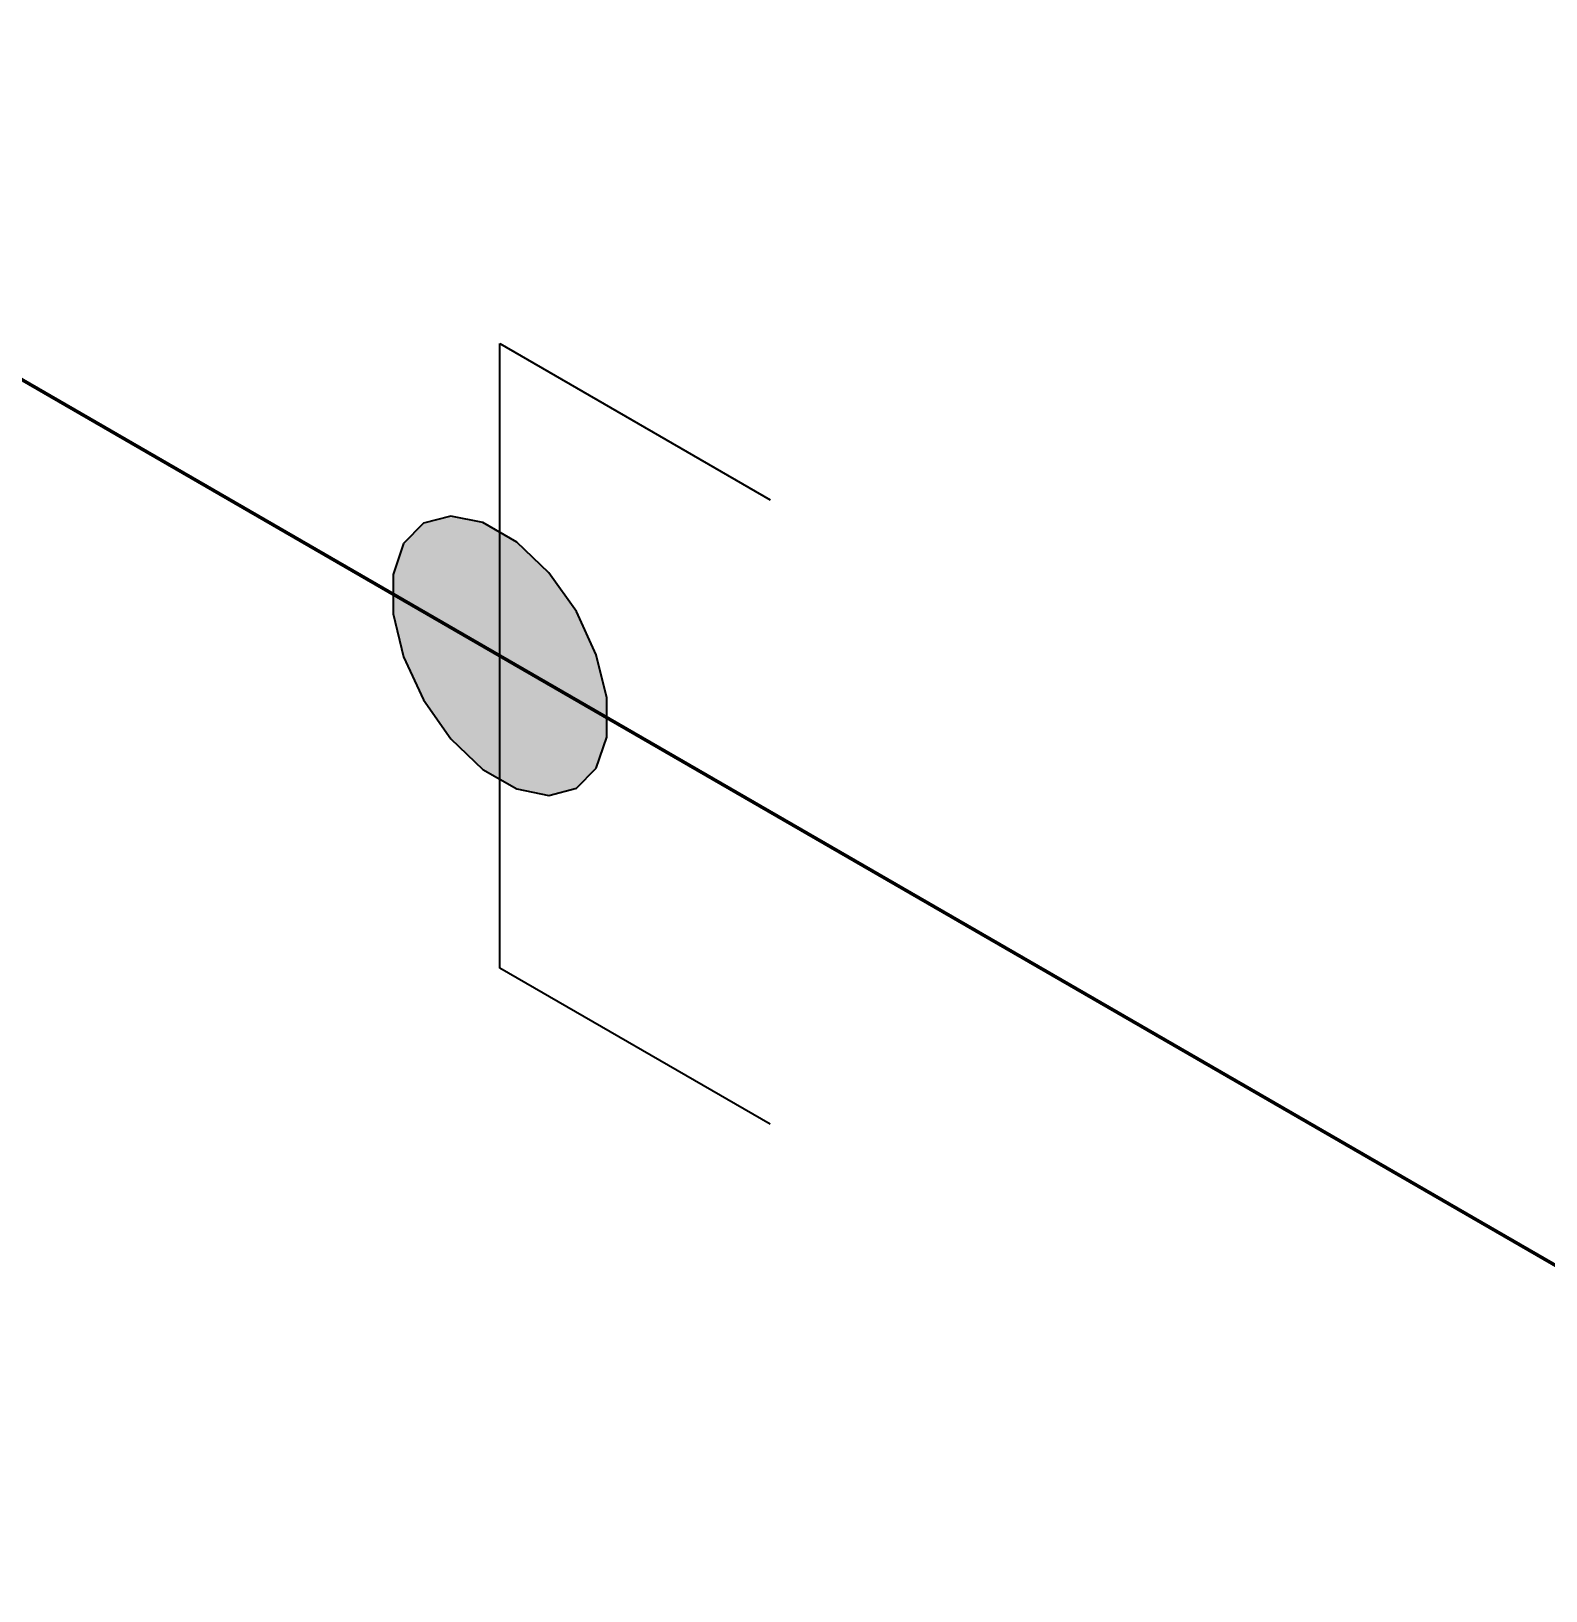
# Model space of a CAD drawing. Header units: millimetres. Extents: x 0 to 594, y 0 to 420.
# Drawn here: x 265.97 to 273.39, y 227.91 to 235.56 of the extents above; entities that cross this region are included whole.
import ezdxf

# ---------------------------------------------------------------- set-up
doc = ezdxf.new("R2010")
doc.units = ezdxf.units.MM
doc.header["$LTSCALE"] = 0.25
doc.layers.add('용접', color=1, linetype='Continuous')
doc.layers.add('치수', color=1, linetype='Continuous')
doc.layers.add('파이프 작은 보어', color=30, linetype='Continuous', lineweight=50)
doc.styles.add('AdskIsoMetric', font='arial.ttf', dxfattribs={"width": 0.8, "height": 2.5})
doc.styles.add('AdskIsoMetric-30', font='arial.ttf', dxfattribs={"width": 0.8, "height": 2.5})
doc.dimstyles.new('AdskIsoMetric', dxfattribs={"dimtxt": 2.5, "dimasz": 2.5, "dimexe": 1, "dimexo": 2, "dimgap": 0.8, "dimtad": 1, "dimdec": 0, "dimrnd": 1, "dimzin": 0, "dimdsep": 46, "dimtxsty": 'AdskIsoMetric', "dimcen": 0, "dimclrt": 7, "dimadec": 0, "dimazin": 0, "dimtfac": 1, "dimtdec": 0, "dimtmove": 1, "dimatfit": 3, "dimfxl": 0, "dimfrac": 2, "dimtolj": 1, "dimtzin": 0, "dimarcsym": 0})

# ---------------------------------------------------------------- blocks, each defined once
blk = doc.blocks.new('*D91')
at = {"layer": 'Defpoints', "color": 0}
for p in [(262.9618, 235.555), (262.9618, 220.555), (303.7952, 211.9798)]:
    blk.add_point(p, dxfattribs=at)
at = {"layer": '치수', "color": 0, "lineweight": -2}
blk.add_line((301.6301, 198.2298), (265.1268, 219.305), dxfattribs=at)
at = {"layer": '치수', "color": 0}
for points in [[(265.3352, 219.6659), (264.9185, 218.9442), (262.9618, 220.555)], [(301.8384, 198.5907), (301.4218, 197.869), (303.7952, 196.9798)]]:
    blk.add_solid(points, dxfattribs=at)
at = {"layer": '치수', "color": 7, "insert": (283.3785, 211.3843), "char_height": 2.5, "attachment_point": 5, "rotation": 330, "style": 'AdskIsoMetric-30'}
blk.add_mtext('\\A1;301', dxfattribs=at)
blk = doc.blocks.new('엘보우-2-Iso2DSkew0')
at = {"color": 0, "linetype": 'ByBlock', "lineweight": -2, "extrusion": (0.707107, 0.408248, -0.57735)}
for p, q in [((0, -6.1237), (0, -0.0001)), ((0.0001, 0), (5.3033, -3.0619)), ((0.0001, 0), (0.0001, 0))]:
    blk.add_line(p, q, dxfattribs=at)
blk = doc.blocks.new('SocketWeld-2-IsoRight')
blk.add_hatch(color=256).paths.add_polyline_path([(0.00553, -0.04352), (0.00575, -0.04356), (0.00596, -0.0436), (0.00617, -0.04365), (0.00639, -0.04369), (0.0066, -0.04373), (0.00682, -0.04378), (0.00703, -0.04382), (0.00725, -0.04386), (0.00746, -0.04391), (0.00768, -0.04395), (0.00789, -0.04399), (0.00811, -0.04404), (0.00832, -0.04408), (0.00854, -0.04412), (0.00875, -0.04417), (0.00897, -0.04421), (0.00918, -0.04425), (0.0094, -0.0443), (0.00961, -0.04434), (0.00982, -0.04438), (0.01004, -0.04443), (0.01025, -0.04447), (0.01047, -0.04451), (0.01068, -0.04456), (0.0109, -0.0446), (0.01111, -0.04464), (0.01133, -0.04469), (0.01154, -0.04473), (0.01176, -0.04477), (0.01197, -0.04482), (0.01219, -0.04486), (0.0124, -0.0449), (0.01262, -0.04495), (0.01283, -0.04499), (0.01305, -0.04503), (0.01326, -0.04508), (0.01347, -0.04512), (0.01369, -0.04516), (0.0139, -0.04521), (0.01412, -0.04525), (0.01433, -0.04529), (0.01455, -0.04534), (0.01476, -0.04538), (0.01498, -0.04543), (0.01519, -0.04547), (0.01541, -0.04551), (0.01562, -0.04556), (0.01584, -0.0456), (0.01605, -0.04564), (0.01605, -0.04564), (0.01623, -0.04559), (0.01642, -0.04555), (0.0166, -0.0455), (0.01678, -0.04545), (0.01696, -0.0454), (0.01715, -0.04536), (0.01733, -0.04531), (0.01751, -0.04526), (0.01769, -0.04521), (0.01788, -0.04516), (0.01806, -0.04512), (0.01824, -0.04507), (0.01843, -0.04502), (0.01861, -0.04497), (0.01879, -0.04493), (0.01897, -0.04488), (0.01916, -0.04483), (0.01934, -0.04478), (0.01952, -0.04473), (0.0197, -0.04469), (0.01989, -0.04464), (0.02007, -0.04459), (0.02025, -0.04454), (0.02043, -0.0445), (0.02062, -0.04445), (0.0208, -0.0444), (0.02098, -0.04435), (0.02116, -0.0443), (0.02135, -0.04426), (0.02153, -0.04421), (0.02171, -0.04416), (0.0219, -0.04411), (0.02208, -0.04407), (0.02226, -0.04402), (0.02244, -0.04397), (0.02263, -0.04392), (0.02281, -0.04387), (0.02299, -0.04383), (0.02317, -0.04378), (0.02336, -0.04373), (0.02354, -0.04368), (0.02372, -0.04364), (0.0239, -0.04359), (0.02409, -0.04354), (0.02427, -0.04349), (0.02445, -0.04344), (0.02463, -0.0434), (0.02482, -0.04335), (0.025, -0.0433), (0.025, -0.0433), (0.02513, -0.04317), (0.02527, -0.04303), (0.0254, -0.0429), (0.02553, -0.04276), (0.02566, -0.04263), (0.0258, -0.0425), (0.02593, -0.04236), (0.02606, -0.04223), (0.02619, -0.04209), (0.02633, -0.04196), (0.02646, -0.04182), (0.02659, -0.04169), (0.02672, -0.04156), (0.02686, -0.04142), (0.02699, -0.04129), (0.02712, -0.04115), (0.02726, -0.04102), (0.02739, -0.04088), (0.02752, -0.04075), (0.02765, -0.04062), (0.02779, -0.04048), (0.02792, -0.04035), (0.02805, -0.04021), (0.02818, -0.04008), (0.02832, -0.03994), (0.02845, -0.03981), (0.02858, -0.03968), (0.02872, -0.03954), (0.02885, -0.03941), (0.02898, -0.03927), (0.02911, -0.03914), (0.02925, -0.039), (0.02938, -0.03887), (0.02951, -0.03874), (0.02964, -0.0386), (0.02978, -0.03847), (0.02991, -0.03833), (0.03004, -0.0382), (0.03017, -0.03806), (0.03031, -0.03793), (0.03044, -0.0378), (0.03057, -0.03766), (0.03071, -0.03753), (0.03084, -0.03739), (0.03097, -0.03726), (0.0311, -0.03712), (0.03124, -0.03699), (0.03137, -0.03686), (0.0315, -0.03672), (0.0315, -0.03672), (0.03157, -0.03651), (0.03164, -0.03631), (0.03171, -0.0361), (0.03178, -0.03589), (0.03185, -0.03568), (0.03192, -0.03548), (0.03199, -0.03527), (0.03206, -0.03506), (0.03213, -0.03485), (0.0322, -0.03465), (0.03227, -0.03444), (0.03234, -0.03423), (0.03241, -0.03402), (0.03248, -0.03381), (0.03255, -0.03361), (0.03262, -0.0334), (0.03269, -0.03319), (0.03276, -0.03298), (0.03283, -0.03278), (0.0329, -0.03257), (0.03297, -0.03236), (0.03304, -0.03215), (0.03311, -0.03195), (0.03318, -0.03174), (0.03325, -0.03153), (0.03332, -0.03132), (0.03339, -0.03112), (0.03346, -0.03091), (0.03352, -0.0307), (0.03359, -0.03049), (0.03366, -0.03028), (0.03373, -0.03008), (0.0338, -0.02987), (0.03387, -0.02966), (0.03394, -0.02945), (0.03401, -0.02925), (0.03408, -0.02904), (0.03415, -0.02883), (0.03422, -0.02862), (0.03429, -0.02842), (0.03436, -0.02821), (0.03443, -0.028), (0.0345, -0.02779), (0.03457, -0.02759), (0.03464, -0.02738), (0.03471, -0.02717), (0.03478, -0.02696), (0.03485, -0.02676), (0.03492, -0.02655), (0.03492, -0.02655), (0.03492, -0.02629), (0.03492, -0.02603), (0.03492, -0.02577), (0.03492, -0.0255), (0.03492, -0.02524), (0.03492, -0.02498), (0.03492, -0.02472), (0.03492, -0.02446), (0.03492, -0.0242), (0.03492, -0.02394), (0.03492, -0.02368), (0.03492, -0.02342), (0.03492, -0.02316), (0.03492, -0.0229), (0.03492, -0.02264), (0.03492, -0.02238), (0.03492, -0.02212), (0.03492, -0.02186), (0.03492, -0.02159), (0.03492, -0.02133), (0.03492, -0.02107), (0.03492, -0.02081), (0.03492, -0.02055), (0.03492, -0.02029), (0.03492, -0.02003), (0.03492, -0.01977), (0.03492, -0.01951), (0.03492, -0.01925), (0.03492, -0.01899), (0.03492, -0.01873), (0.03492, -0.01847), (0.03492, -0.01821), (0.03492, -0.01795), (0.03492, -0.01768), (0.03492, -0.01742), (0.03492, -0.01716), (0.03492, -0.0169), (0.03492, -0.01664), (0.03492, -0.01638), (0.03492, -0.01612), (0.03492, -0.01586), (0.03492, -0.0156), (0.03492, -0.01534), (0.03492, -0.01508), (0.03492, -0.01482), (0.03492, -0.01456), (0.03492, -0.0143), (0.03492, -0.01404), (0.03492, -0.01377), (0.03492, -0.01377), (0.03485, -0.01349), (0.03478, -0.0132), (0.03471, -0.01291), (0.03464, -0.01262), (0.03457, -0.01233), (0.0345, -0.01205), (0.03443, -0.01176), (0.03436, -0.01147), (0.03429, -0.01118), (0.03422, -0.01089), (0.03415, -0.0106), (0.03408, -0.01032), (0.03401, -0.01003), (0.03394, -0.00974), (0.03387, -0.00945), (0.0338, -0.00916), (0.03373, -0.00888), (0.03366, -0.00859), (0.03359, -0.0083), (0.03352, -0.00801), (0.03346, -0.00772), (0.03339, -0.00743), (0.03332, -0.00715), (0.03325, -0.00686), (0.03318, -0.00657), (0.03311, -0.00628), (0.03304, -0.00599), (0.03297, -0.00571), (0.0329, -0.00542), (0.03283, -0.00513), (0.03276, -0.00484), (0.03269, -0.00455), (0.03262, -0.00426), (0.03255, -0.00398), (0.03248, -0.00369), (0.03241, -0.0034), (0.03234, -0.00311), (0.03227, -0.00282), (0.0322, -0.00254), (0.03213, -0.00225), (0.03206, -0.00196), (0.03199, -0.00167), (0.03192, -0.00138), (0.03185, -0.00109), (0.03178, -0.00081), (0.03171, -0.00052), (0.03164, -0.00023), (0.03157, 0.00006), (0.0315, 0.00035), (0.0315, 0.00035), (0.03137, 0.00063), (0.03124, 0.00092), (0.0311, 0.00121), (0.03097, 0.0015), (0.03084, 0.00178), (0.03071, 0.00207), (0.03057, 0.00236), (0.03044, 0.00265), (0.03031, 0.00293), (0.03017, 0.00322), (0.03004, 0.00351), (0.02991, 0.0038), (0.02978, 0.00408), (0.02964, 0.00437), (0.02951, 0.00466), (0.02938, 0.00495), (0.02925, 0.00523), (0.02911, 0.00552), (0.02898, 0.00581), (0.02885, 0.0061), (0.02872, 0.00638), (0.02858, 0.00667), (0.02845, 0.00696), (0.02832, 0.00725), (0.02818, 0.00753), (0.02805, 0.00782), (0.02792, 0.00811), (0.02779, 0.0084), (0.02765, 0.00868), (0.02752, 0.00897), (0.02739, 0.00926), (0.02726, 0.00955), (0.02712, 0.00983), (0.02699, 0.01012), (0.02686, 0.01041), (0.02672, 0.0107), (0.02659, 0.01098), (0.02646, 0.01127), (0.02633, 0.01156), (0.02619, 0.01185), (0.02606, 0.01213), (0.02593, 0.01242), (0.0258, 0.01271), (0.02566, 0.013), (0.02553, 0.01328), (0.0254, 0.01357), (0.02527, 0.01386), (0.02513, 0.01415), (0.025, 0.01443), (0.025, 0.01443), (0.02482, 0.01469), (0.02463, 0.01495), (0.02445, 0.01521), (0.02427, 0.01547), (0.02409, 0.01573), (0.0239, 0.01599), (0.02372, 0.01624), (0.02354, 0.0165), (0.02336, 0.01676), (0.02317, 0.01702), (0.02299, 0.01728), (0.02281, 0.01754), (0.02263, 0.0178), (0.02244, 0.01806), (0.02226, 0.01831), (0.02208, 0.01857), (0.0219, 0.01883), (0.02171, 0.01909), (0.02153, 0.01935), (0.02135, 0.01961), (0.02116, 0.01987), (0.02098, 0.02012), (0.0208, 0.02038), (0.02062, 0.02064), (0.02043, 0.0209), (0.02025, 0.02116), (0.02007, 0.02142), (0.01989, 0.02168), (0.0197, 0.02193), (0.01952, 0.02219), (0.01934, 0.02245), (0.01916, 0.02271), (0.01897, 0.02297), (0.01879, 0.02323), (0.01861, 0.02349), (0.01843, 0.02375), (0.01824, 0.024), (0.01806, 0.02426), (0.01788, 0.02452), (0.01769, 0.02478), (0.01751, 0.02504), (0.01733, 0.0253), (0.01715, 0.02556), (0.01696, 0.02581), (0.01678, 0.02607), (0.0166, 0.02633), (0.01642, 0.02659), (0.01623, 0.02685), (0.01605, 0.02711), (0.01605, 0.02711), (0.01584, 0.02731), (0.01562, 0.02752), (0.01541, 0.02772), (0.01519, 0.02793), (0.01498, 0.02813), (0.01476, 0.02834), (0.01455, 0.02854), (0.01433, 0.02874), (0.01412, 0.02895), (0.0139, 0.02915), (0.01369, 0.02936), (0.01347, 0.02956), (0.01326, 0.02977), (0.01305, 0.02997), (0.01283, 0.03018), (0.01262, 0.03038), (0.0124, 0.03058), (0.01219, 0.03079), (0.01197, 0.03099), (0.01176, 0.0312), (0.01154, 0.0314), (0.01133, 0.03161), (0.01111, 0.03181), (0.0109, 0.03202), (0.01068, 0.03222), (0.01047, 0.03243), (0.01025, 0.03263), (0.01004, 0.03283), (0.00982, 0.03304), (0.00961, 0.03324), (0.0094, 0.03345), (0.00918, 0.03365), (0.00897, 0.03386), (0.00875, 0.03406), (0.00854, 0.03427), (0.00832, 0.03447), (0.00811, 0.03467), (0.00789, 0.03488), (0.00768, 0.03508), (0.00746, 0.03529), (0.00725, 0.03549), (0.00703, 0.0357), (0.00682, 0.0359), (0.0066, 0.03611), (0.00639, 0.03631), (0.00617, 0.03652), (0.00596, 0.03672), (0.00575, 0.03692), (0.00553, 0.03713), (0.00553, 0.03713), (0.00531, 0.03726), (0.00508, 0.03739), (0.00485, 0.03752), (0.00463, 0.03765), (0.0044, 0.03778), (0.00418, 0.03791), (0.00395, 0.03804), (0.00372, 0.03817), (0.0035, 0.0383), (0.00327, 0.03843), (0.00305, 0.03856), (0.00282, 0.03869), (0.0026, 0.03882), (0.00237, 0.03895), (0.00214, 0.03908), (0.00192, 0.03921), (0.00169, 0.03934), (0.00147, 0.03948), (0.00124, 0.03961), (0.00102, 0.03974), (0.00079, 0.03987), (0.00056, 0.04), (0.00034, 0.04013), (0.00011, 0.04026), (-0.00011, 0.04039), (-0.00034, 0.04052), (-0.00056, 0.04065), (-0.00079, 0.04078), (-0.00102, 0.04091), (-0.00124, 0.04104), (-0.00147, 0.04117), (-0.00169, 0.0413), (-0.00192, 0.04143), (-0.00214, 0.04156), (-0.00237, 0.04169), (-0.0026, 0.04182), (-0.00282, 0.04195), (-0.00305, 0.04208), (-0.00327, 0.04221), (-0.0035, 0.04234), (-0.00372, 0.04247), (-0.00395, 0.0426), (-0.00418, 0.04273), (-0.0044, 0.04286), (-0.00463, 0.04299), (-0.00485, 0.04312), (-0.00508, 0.04325), (-0.00531, 0.04339), (-0.00553, 0.04352), (-0.00553, 0.04352), (-0.00575, 0.04356), (-0.00596, 0.0436), (-0.00617, 0.04365), (-0.00639, 0.04369), (-0.0066, 0.04373), (-0.00682, 0.04378), (-0.00703, 0.04382), (-0.00725, 0.04386), (-0.00746, 0.04391), (-0.00768, 0.04395), (-0.00789, 0.04399), (-0.00811, 0.04404), (-0.00832, 0.04408), (-0.00854, 0.04412), (-0.00875, 0.04417), (-0.00897, 0.04421), (-0.00918, 0.04425), (-0.0094, 0.0443), (-0.00961, 0.04434), (-0.00982, 0.04438), (-0.01004, 0.04443), (-0.01025, 0.04447), (-0.01047, 0.04451), (-0.01068, 0.04456), (-0.0109, 0.0446), (-0.01111, 0.04464), (-0.01133, 0.04469), (-0.01154, 0.04473), (-0.01176, 0.04477), (-0.01197, 0.04482), (-0.01219, 0.04486), (-0.0124, 0.0449), (-0.01262, 0.04495), (-0.01283, 0.04499), (-0.01305, 0.04503), (-0.01326, 0.04508), (-0.01347, 0.04512), (-0.01369, 0.04516), (-0.0139, 0.04521), (-0.01412, 0.04525), (-0.01433, 0.04529), (-0.01455, 0.04534), (-0.01476, 0.04538), (-0.01498, 0.04543), (-0.01519, 0.04547), (-0.01541, 0.04551), (-0.01562, 0.04556), (-0.01584, 0.0456), (-0.01605, 0.04564), (-0.01605, 0.04564), (-0.01623, 0.04559), (-0.01642, 0.04555), (-0.0166, 0.0455), (-0.01678, 0.04545), (-0.01696, 0.0454), (-0.01715, 0.04536), (-0.01733, 0.04531), (-0.01751, 0.04526), (-0.01769, 0.04521), (-0.01788, 0.04516), (-0.01806, 0.04512), (-0.01824, 0.04507), (-0.01843, 0.04502), (-0.01861, 0.04497), (-0.01879, 0.04493), (-0.01897, 0.04488), (-0.01916, 0.04483), (-0.01934, 0.04478), (-0.01952, 0.04473), (-0.0197, 0.04469), (-0.01989, 0.04464), (-0.02007, 0.04459), (-0.02025, 0.04454), (-0.02043, 0.0445), (-0.02062, 0.04445), (-0.0208, 0.0444), (-0.02098, 0.04435), (-0.02116, 0.0443), (-0.02135, 0.04426), (-0.02153, 0.04421), (-0.02171, 0.04416), (-0.0219, 0.04411), (-0.02208, 0.04407), (-0.02226, 0.04402), (-0.02244, 0.04397), (-0.02263, 0.04392), (-0.02281, 0.04387), (-0.02299, 0.04383), (-0.02317, 0.04378), (-0.02336, 0.04373), (-0.02354, 0.04368), (-0.02372, 0.04364), (-0.0239, 0.04359), (-0.02409, 0.04354), (-0.02427, 0.04349), (-0.02445, 0.04344), (-0.02463, 0.0434), (-0.02482, 0.04335), (-0.025, 0.0433), (-0.025, 0.0433), (-0.02513, 0.04317), (-0.02527, 0.04303), (-0.0254, 0.0429), (-0.02553, 0.04276), (-0.02566, 0.04263), (-0.0258, 0.0425), (-0.02593, 0.04236), (-0.02606, 0.04223), (-0.02619, 0.04209), (-0.02633, 0.04196), (-0.02646, 0.04182), (-0.02659, 0.04169), (-0.02672, 0.04156), (-0.02686, 0.04142), (-0.02699, 0.04129), (-0.02712, 0.04115), (-0.02726, 0.04102), (-0.02739, 0.04088), (-0.02752, 0.04075), (-0.02765, 0.04062), (-0.02779, 0.04048), (-0.02792, 0.04035), (-0.02805, 0.04021), (-0.02818, 0.04008), (-0.02832, 0.03994), (-0.02845, 0.03981), (-0.02858, 0.03968), (-0.02872, 0.03954), (-0.02885, 0.03941), (-0.02898, 0.03927), (-0.02911, 0.03914), (-0.02925, 0.039), (-0.02938, 0.03887), (-0.02951, 0.03874), (-0.02964, 0.0386), (-0.02978, 0.03847), (-0.02991, 0.03833), (-0.03004, 0.0382), (-0.03017, 0.03806), (-0.03031, 0.03793), (-0.03044, 0.0378), (-0.03057, 0.03766), (-0.03071, 0.03753), (-0.03084, 0.03739), (-0.03097, 0.03726), (-0.0311, 0.03712), (-0.03124, 0.03699), (-0.03137, 0.03686), (-0.0315, 0.03672), (-0.0315, 0.03672), (-0.03157, 0.03651), (-0.03164, 0.03631), (-0.03171, 0.0361), (-0.03178, 0.03589), (-0.03185, 0.03568), (-0.03192, 0.03548), (-0.03199, 0.03527), (-0.03206, 0.03506), (-0.03213, 0.03485), (-0.0322, 0.03465), (-0.03227, 0.03444), (-0.03234, 0.03423), (-0.03241, 0.03402), (-0.03248, 0.03381), (-0.03255, 0.03361), (-0.03262, 0.0334), (-0.03269, 0.03319), (-0.03276, 0.03298), (-0.03283, 0.03278), (-0.0329, 0.03257), (-0.03297, 0.03236), (-0.03304, 0.03215), (-0.03311, 0.03195), (-0.03318, 0.03174), (-0.03325, 0.03153), (-0.03332, 0.03132), (-0.03339, 0.03112), (-0.03346, 0.03091), (-0.03352, 0.0307), (-0.03359, 0.03049), (-0.03366, 0.03028), (-0.03373, 0.03008), (-0.0338, 0.02987), (-0.03387, 0.02966), (-0.03394, 0.02945), (-0.03401, 0.02925), (-0.03408, 0.02904), (-0.03415, 0.02883), (-0.03422, 0.02862), (-0.03429, 0.02842), (-0.03436, 0.02821), (-0.03443, 0.028), (-0.0345, 0.02779), (-0.03457, 0.02759), (-0.03464, 0.02738), (-0.03471, 0.02717), (-0.03478, 0.02696), (-0.03485, 0.02676), (-0.03492, 0.02655), (-0.03492, 0.02655), (-0.03492, 0.02629), (-0.03492, 0.02603), (-0.03492, 0.02577), (-0.03492, 0.0255), (-0.03492, 0.02524), (-0.03492, 0.02498), (-0.03492, 0.02472), (-0.03492, 0.02446), (-0.03492, 0.0242), (-0.03492, 0.02394), (-0.03492, 0.02368), (-0.03492, 0.02342), (-0.03492, 0.02316), (-0.03492, 0.0229), (-0.03492, 0.02264), (-0.03492, 0.02238), (-0.03492, 0.02212), (-0.03492, 0.02186), (-0.03492, 0.02159), (-0.03492, 0.02133), (-0.03492, 0.02107), (-0.03492, 0.02081), (-0.03492, 0.02055), (-0.03492, 0.02029), (-0.03492, 0.02003), (-0.03492, 0.01977), (-0.03492, 0.01951), (-0.03492, 0.01925), (-0.03492, 0.01899), (-0.03492, 0.01873), (-0.03492, 0.01847), (-0.03492, 0.01821), (-0.03492, 0.01795), (-0.03492, 0.01768), (-0.03492, 0.01742), (-0.03492, 0.01716), (-0.03492, 0.0169), (-0.03492, 0.01664), (-0.03492, 0.01638), (-0.03492, 0.01612), (-0.03492, 0.01586), (-0.03492, 0.0156), (-0.03492, 0.01534), (-0.03492, 0.01508), (-0.03492, 0.01482), (-0.03492, 0.01456), (-0.03492, 0.0143), (-0.03492, 0.01404), (-0.03492, 0.01377), (-0.03492, 0.01377), (-0.03485, 0.01349), (-0.03478, 0.0132), (-0.03471, 0.01291), (-0.03464, 0.01262), (-0.03457, 0.01233), (-0.0345, 0.01205), (-0.03443, 0.01176), (-0.03436, 0.01147), (-0.03429, 0.01118), (-0.03422, 0.01089), (-0.03415, 0.0106), (-0.03408, 0.01032), (-0.03401, 0.01003), (-0.03394, 0.00974), (-0.03387, 0.00945), (-0.0338, 0.00916), (-0.03373, 0.00888), (-0.03366, 0.00859), (-0.03359, 0.0083), (-0.03352, 0.00801), (-0.03346, 0.00772), (-0.03339, 0.00743), (-0.03332, 0.00715), (-0.03325, 0.00686), (-0.03318, 0.00657), (-0.03311, 0.00628), (-0.03304, 0.00599), (-0.03297, 0.00571), (-0.0329, 0.00542), (-0.03283, 0.00513), (-0.03276, 0.00484), (-0.03269, 0.00455), (-0.03262, 0.00426), (-0.03255, 0.00398), (-0.03248, 0.00369), (-0.03241, 0.0034), (-0.03234, 0.00311), (-0.03227, 0.00282), (-0.0322, 0.00254), (-0.03213, 0.00225), (-0.03206, 0.00196), (-0.03199, 0.00167), (-0.03192, 0.00138), (-0.03185, 0.00109), (-0.03178, 0.00081), (-0.03171, 0.00052), (-0.03164, 0.00023), (-0.03157, -0.00006), (-0.0315, -0.00035), (-0.0315, -0.00035), (-0.03137, -0.00063), (-0.03124, -0.00092), (-0.0311, -0.00121), (-0.03097, -0.0015), (-0.03084, -0.00178), (-0.03071, -0.00207), (-0.03057, -0.00236), (-0.03044, -0.00265), (-0.03031, -0.00293), (-0.03017, -0.00322), (-0.03004, -0.00351), (-0.02991, -0.0038), (-0.02978, -0.00408), (-0.02964, -0.00437), (-0.02951, -0.00466), (-0.02938, -0.00495), (-0.02925, -0.00523), (-0.02911, -0.00552), (-0.02898, -0.00581), (-0.02885, -0.0061), (-0.02872, -0.00638), (-0.02858, -0.00667), (-0.02845, -0.00696), (-0.02832, -0.00725), (-0.02818, -0.00753), (-0.02805, -0.00782), (-0.02792, -0.00811), (-0.02779, -0.0084), (-0.02765, -0.00868), (-0.02752, -0.00897), (-0.02739, -0.00926), (-0.02726, -0.00955), (-0.02712, -0.00983), (-0.02699, -0.01012), (-0.02686, -0.01041), (-0.02672, -0.0107), (-0.02659, -0.01098), (-0.02646, -0.01127), (-0.02633, -0.01156), (-0.02619, -0.01185), (-0.02606, -0.01213), (-0.02593, -0.01242), (-0.0258, -0.01271), (-0.02566, -0.013), (-0.02553, -0.01328), (-0.0254, -0.01357), (-0.02527, -0.01386), (-0.02513, -0.01415), (-0.025, -0.01443), (-0.025, -0.01443), (-0.02482, -0.01469), (-0.02463, -0.01495), (-0.02445, -0.01521), (-0.02427, -0.01547), (-0.02409, -0.01573), (-0.0239, -0.01599), (-0.02372, -0.01624), (-0.02354, -0.0165), (-0.02336, -0.01676), (-0.02317, -0.01702), (-0.02299, -0.01728), (-0.02281, -0.01754), (-0.02263, -0.0178), (-0.02244, -0.01806), (-0.02226, -0.01831), (-0.02208, -0.01857), (-0.0219, -0.01883), (-0.02171, -0.01909), (-0.02153, -0.01935), (-0.02135, -0.01961), (-0.02116, -0.01987), (-0.02098, -0.02012), (-0.0208, -0.02038), (-0.02062, -0.02064), (-0.02043, -0.0209), (-0.02025, -0.02116), (-0.02007, -0.02142), (-0.01989, -0.02168), (-0.0197, -0.02193), (-0.01952, -0.02219), (-0.01934, -0.02245), (-0.01916, -0.02271), (-0.01897, -0.02297), (-0.01879, -0.02323), (-0.01861, -0.02349), (-0.01843, -0.02375), (-0.01824, -0.024), (-0.01806, -0.02426), (-0.01788, -0.02452), (-0.01769, -0.02478), (-0.01751, -0.02504), (-0.01733, -0.0253), (-0.01715, -0.02556), (-0.01696, -0.02581), (-0.01678, -0.02607), (-0.0166, -0.02633), (-0.01642, -0.02659), (-0.01623, -0.02685), (-0.01605, -0.02711), (-0.01605, -0.02711), (-0.01584, -0.02731), (-0.01562, -0.02752), (-0.01541, -0.02772), (-0.01519, -0.02793), (-0.01498, -0.02813), (-0.01476, -0.02834), (-0.01455, -0.02854), (-0.01433, -0.02874), (-0.01412, -0.02895), (-0.0139, -0.02915), (-0.01369, -0.02936), (-0.01347, -0.02956), (-0.01326, -0.02977), (-0.01305, -0.02997), (-0.01283, -0.03018), (-0.01262, -0.03038), (-0.0124, -0.03058), (-0.01219, -0.03079), (-0.01197, -0.03099), (-0.01176, -0.0312), (-0.01154, -0.0314), (-0.01133, -0.03161), (-0.01111, -0.03181), (-0.0109, -0.03202), (-0.01068, -0.03222), (-0.01047, -0.03243), (-0.01025, -0.03263), (-0.01004, -0.03283), (-0.00982, -0.03304), (-0.00961, -0.03324), (-0.0094, -0.03345), (-0.00918, -0.03365), (-0.00897, -0.03386), (-0.00875, -0.03406), (-0.00854, -0.03427), (-0.00832, -0.03447), (-0.00811, -0.03467), (-0.00789, -0.03488), (-0.00768, -0.03508), (-0.00746, -0.03529), (-0.00725, -0.03549), (-0.00703, -0.0357), (-0.00682, -0.0359), (-0.0066, -0.03611), (-0.00639, -0.03631), (-0.00617, -0.03652), (-0.00596, -0.03672), (-0.00575, -0.03692), (-0.00553, -0.03713), (-0.00553, -0.03713), (-0.00531, -0.03726), (-0.00508, -0.03739), (-0.00485, -0.03752), (-0.00463, -0.03765), (-0.0044, -0.03778), (-0.00418, -0.03791), (-0.00395, -0.03804), (-0.00372, -0.03817), (-0.0035, -0.0383), (-0.00327, -0.03843), (-0.00305, -0.03856), (-0.00282, -0.03869), (-0.0026, -0.03882), (-0.00237, -0.03895), (-0.00214, -0.03908), (-0.00192, -0.03921), (-0.00169, -0.03934), (-0.00147, -0.03948), (-0.00124, -0.03961), (-0.00102, -0.03974), (-0.00079, -0.03987), (-0.00056, -0.04), (-0.00034, -0.04013), (-0.00011, -0.04026), (0.00011, -0.04039), (0.00034, -0.04052), (0.00056, -0.04065), (0.00079, -0.04078), (0.00102, -0.04091), (0.00124, -0.04104), (0.00147, -0.04117), (0.00169, -0.0413), (0.00192, -0.04143), (0.00214, -0.04156), (0.00237, -0.04169), (0.0026, -0.04182), (0.00282, -0.04195), (0.00305, -0.04208), (0.00327, -0.04221), (0.0035, -0.04234), (0.00372, -0.04247), (0.00395, -0.0426), (0.00418, -0.04273), (0.0044, -0.04286), (0.00463, -0.04299), (0.00485, -0.04312), (0.00508, -0.04325), (0.00531, -0.04339)], flags=0)
at = {"color": 0, "linetype": 'ByBlock', "lineweight": -2, "extrusion": (-0.707107, -0.408248, 0.57735)}
for p, q in [((-0.08839, 0.15309), (0, 0.10206)), ((0, 0.10206), (0, -0.10206)), ((-0.025, 0.0433), (-0.0315, 0.03672)), ((-0.01605, 0.04564), (-0.025, 0.0433)), ((-0.00553, 0.04352), (-0.01605, 0.04564)), ((0.00553, 0.03713), (-0.00553, 0.04352)), ((-0.0315, 0.03672), (-0.03492, 0.02655)), ((0.01605, 0.02711), (0.00553, 0.03713)), ((-0.03492, 0.02655), (-0.03492, 0.01377)), ((0.025, 0.01443), (0.01605, 0.02711)), ((-0.03492, 0.01377), (-0.0315, -0.00035)), ((0.0315, 0.00035), (0.025, 0.01443)), ((0.03492, -0.01377), (0.0315, 0.00035)), ((-0.0315, -0.00035), (-0.025, -0.01443)), ((-0.025, -0.01443), (-0.01605, -0.02711)), ((0.03492, -0.02655), (0.03492, -0.01377)), ((-0.01605, -0.02711), (-0.00553, -0.03713)), ((0.0315, -0.03672), (0.03492, -0.02655)), ((-0.00553, -0.03713), (0.00553, -0.04352)), ((0.025, -0.0433), (0.0315, -0.03672)), ((0.00553, -0.04352), (0.01605, -0.04564)), ((0.01605, -0.04564), (0.025, -0.0433)), ((0, -0.10206), (-0.08839, -0.05103))]:
    blk.add_line(p, q, dxfattribs=at)

msp = doc.modelspace()

# ---------------------------------------------------------------- linework, layer by layer
at = {"layer": '파이프 작은 보어'}
msp.add_lwpolyline([(268.2651, 232.4931), (297.6715, 215.5154)], dxfattribs=at)

# ---------------------------------------------------------------- block references
at = {"layer": '용접', "xscale": 15, "yscale": 15, "zscale": 15, "rotation": 180.0000000000437}
msp.add_blockref('SocketWeld-2-IsoRight', (268.2651, 232.4931), dxfattribs=at)
at = {"layer": '파이프 작은 보어'}
msp.add_blockref('엘보우-2-Iso2DSkew0', (262.9618, 235.555), dxfattribs=at)

# ---------------------------------------------------------------- dimensions: what is measured, and where the dimension line sits
at = {"layer": '치수'}
dim = msp.add_linear_dim(base=(262.9618, 220.555), p1=(303.7952, 211.9798), p2=(262.9618, 235.555), angle=150, text='301', dimstyle='AdskIsoMetric', override={"dimtad": 0, "dimlfac": 6.381958, "dimtxsty": 'AdskIsoMetric-30', "dimse1": 1, "dimse2": 1, "dimsd1": 0, "dimsd2": 0, "dimtmove": 1}, dxfattribs=at)
dim.commit()
dim.dimension.update_dxf_attribs({"geometry": '*D91', "text_midpoint": (283.3785, 211.3843), "dimtype": 160})

doc.saveas('drawing.dxf')
